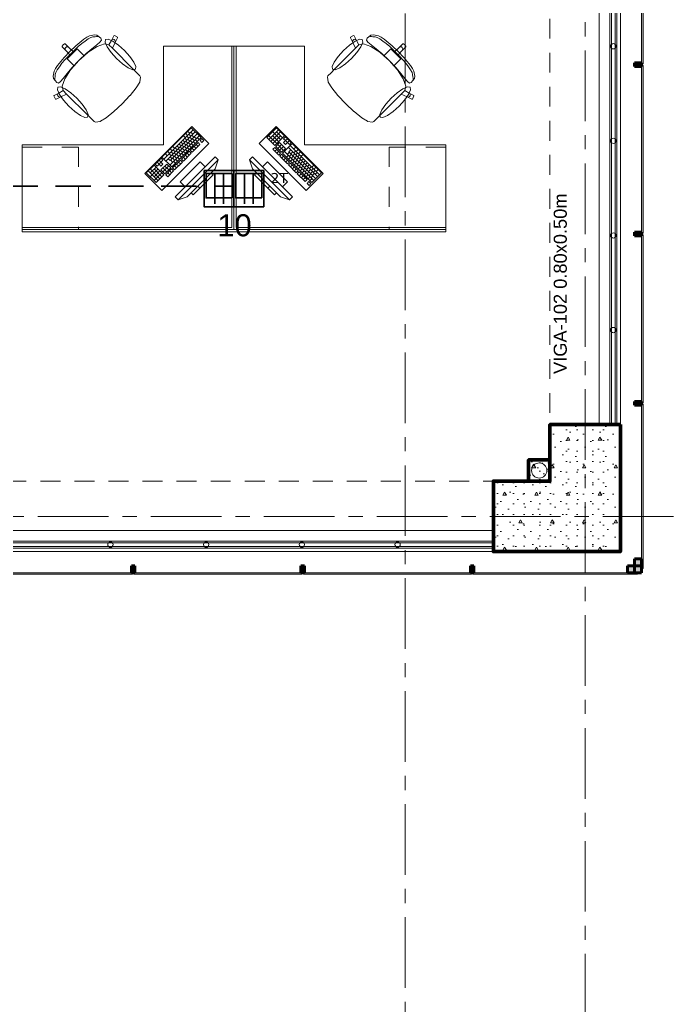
# Model space of a CAD drawing. Header units: inches. Extents: x -19 to 5698, y -728 to 92.
# Drawn here: x 417.32 to 421.95, y 3.99 to 10.97 of the extents above; entities that cross this region are included whole.
import ezdxf

# ---------------------------------------------------------------- set-up
doc = ezdxf.new("R2010")
doc.units = ezdxf.units.IN
doc.header["$MEASUREMENT"] = 0
doc.set_wipeout_variables(frame=1)
for name, pattern in [('HIDDEN', [0.375, 0.25, -0.125]), ('Hidden Line', [0.195611, 0.141111, -0.0545]), ('Punto & Raya', [0.65, 0.5, -0.075, 0, -0.075]), ('Rayas', [0.282222, 0.141111, -0.141111]), ('Wipeout_Contour', [1, 0, -1])]:
    doc.linetypes.add(name, pattern=pattern)
doc.layers.get('0').update_dxf_attribs({"color": 61})
doc.layers.add('00 conduct tomacorr', color=120, linetype='HIDDEN', lineweight=30)
doc.layers.add('00 IE LUZ EMERGENCIA', color=253, linetype='Continuous', lineweight=0)
for name, color, linetype in [('02 _ ARQ _ ALB _ Ejes Generales', 251, 'Continuous'), ('02 _ ARQ _ ZON _ Espacio.3D', 7, 'Continuous'), ('08 _ STR _ EXT _ 06 Columnas', 7, 'Continuous'), ('08 _ STR _ EXT _ 07 Losa Aligerada', 7, 'Continuous'), ('08 _ STR _ EXT _ 09 Vigas', 251, 'Continuous'), ('Acabado - Muros', 7, 'Continuous'), ('Estructura - 04 MURO', 7, 'Continuous'), ('Estructura - Carga', 7, 'Continuous'), ('Interior - Escaleras & Barandillas', 7, 'Continuous'), ('Interior - Mobiliario', 7, 'Continuous'), ('Marcador - Secciones', 7, 'Continuous'), ('MEP - HVAC', 7, 'Continuous'), ('Notas - Etiquetas', 7, 'Continuous')]:
    doc.layers.add(name, color=color, linetype=linetype)
doc.styles.add('Annotative', font='arial.ttf')
doc.styles.add('Estilo_Generado_4', font='swisse.ttf')

# ---------------------------------------------------------------- blocks, each defined once
blk = doc.blocks.new('CAJA POP UP 6 MODULOS')
at = {"layer": '00 conduct tomacorr', "linetype": 'Continuous'}
for p, q in [((-0.095, -0.165), (-0.095, -0.0151)), ((-0.052, -0.165), (-0.052, -0.0151)), ((0.052, -0.165), (0.052, -0.0151)), ((0.095, -0.165), (0.095, -0.0151)), ((0, -0.165), (0, -0.18))]:
    blk.add_line(p, q, dxfattribs=at)
for points in [[(-0.147, 0), (0.147, 0), (0.147, -0.18), (-0.147, -0.18)], [(0, 0), (0.147, 0), (0.147, -0.18), (0, -0.18)]]:
    blk.add_lwpolyline(points, close=True, dxfattribs=at)
for points in [[(-0.138, -0.045), (-0.009, -0.045), (-0.009, -0.165), (-0.138, -0.165), (-0.138, -0.045)], [(0.009, -0.045), (0.138, -0.045), (0.138, -0.165), (0.009, -0.165), (0.009, -0.045)]]:
    blk.add_lwpolyline(points, dxfattribs=at)
at = {"color": 1, "insert": (-0.1807, -0.168), "char_height": 0.05, "attachment_point": 1, "rotation": 180}
blk.add_mtext_dynamic_manual_height_columns('{\\fVerdana|b0|i0|c0|p34;2T}', width=0.000481, gutter_width=0.1561, heights=[0], dxfattribs=at)

msp = doc.modelspace()

# ---------------------------------------------------------------- hatches: boundary and pattern name
at = {"layer": 'Acabado - Muros', "linetype": 'Continuous', "lineweight": 9}
for points in [[(421.7299, 10.655), (421.7299, 11.57), (421.7199, 11.57), (421.7199, 10.655)], [(421.73, 9.455), (421.7299, 10.645), (421.7199, 10.645), (421.72, 9.455)], [(421.73, 8.255), (421.73, 9.445), (421.72, 9.445), (421.72, 8.255)], [(421.7301, 7.08), (421.73, 8.245), (421.72, 8.245), (421.7201, 7.08)], [(416.9251, 7.04), (418.1151, 7.04), (418.1151, 7.05), (416.9251, 7.05)], [(418.1251, 7.04), (419.3151, 7.04), (419.3151, 7.05), (418.1251, 7.05)], [(419.3251, 7.04), (420.5151, 7.04), (420.5151, 7.05), (419.3251, 7.05)], [(420.5251, 7.04), (421.6901, 7.04), (421.6901, 7.05), (420.5251, 7.05)]]:
    msp.add_hatch(color=250, dxfattribs=at).paths.add_polyline_path(points)
at = {"layer": 'Acabado - Muros', "linetype": 'Continuous', "lineweight": 0}
for points in [[(421.6699, 10.6375), (421.7199, 10.6375), (421.7199, 10.6625), (421.6699, 10.6625)], [(421.67, 9.4375), (421.72, 9.4375), (421.72, 9.4625), (421.67, 9.4625)], [(421.67, 8.2375), (421.72, 8.2375), (421.72, 8.2625), (421.67, 8.2625)], [(421.6701, 7.15), (421.6701, 7.05), (421.7201, 7.05), (421.7201, 7.15)], [(418.1076, 7.1), (418.1076, 7.05), (418.1326, 7.05), (418.1326, 7.1)], [(419.3076, 7.1), (419.3076, 7.05), (419.3326, 7.05), (419.3326, 7.1)], [(420.5076, 7.1), (420.5076, 7.05), (420.5326, 7.05), (420.5326, 7.1)], [(421.6201, 7.1), (421.6201, 7.05), (421.7201, 7.05), (421.7201, 7.1)]]:
    msp.add_hatch(color=254, dxfattribs=at).paths.add_polyline_path(points)
at = {"layer": 'Estructura - Carga', "linetype": 'Continuous', "lineweight": 13}
h = msp.add_hatch(dxfattribs=at)
h.set_pattern_fill('HORMIGÓN_ARMADO_0002', color=251, style=0, pattern_type=2)
h.set_pattern_definition([(0, (370.00008, 2e-08), (0, 0.3117692), [0.03, -0.15]), (0, (370.09008, 0.1559), (0, 0.3117692), [0.03, -0.15]), (60, (370.00008, 2e-08), (-0.27, 0.1558846), [0.03, -0.15]), (60, (370.18008, 2e-08), (-0.27, 0.1558846), [0.03, -0.15]), (120, (370.03008, 2e-08), (0.27, 0.1558846), [0.03, -0.15]), (120, (370.21008, 2e-08), (0.27, 0.1558846), [0.03, -0.15]), (0, (370.000076, 0.03), (0, 0.06), [0, -0.06, 0, -0.09]), (45, (370.030076, 0.03), (-0.04242641, 0.04242641), [0, -0.045, 0, -0.075])])
h.paths.add_polyline_path([(420.9201, 7.7), (421.0701, 7.7), (421.0701, 7.85), (420.9201, 7.85)])

# ---------------------------------------------------------------- linework, layer by layer
at = {"layer": '00 conduct tomacorr'}
msp.add_line((415.3192, 9.7891), (418.8337, 9.7891), dxfattribs=at)
at = {"layer": '02 _ ARQ _ ALB _ Ejes Generales', "color": 251, "linetype": 'Punto & Raya', "lineweight": 13, "true_color": 0x636466}
for p, q in [((421.3201, 3.05), (421.3201, 44.9)), ((375.8455, 7.45), (424.5701, 7.45))]:
    msp.add_line(p, q, dxfattribs=at)
at = {"layer": '02 _ ARQ _ ZON _ Espacio.3D', "color": 254, "linetype": 'Continuous', "lineweight": 0, "flags": 128}
msp.add_lwpolyline([(407.12, 16.5), (407.12, 8.1), (407.5701, 8.1), (407.5701, 7.7), (407.7701, 7.7), (407.7701, 7.3311), (413.6701, 7.3311), (413.6701, 7.7), (414.0701, 7.7), (414.0701, 8.1), (414.5701, 8.1), (414.5701, 7.35), (420.6701, 7.35), (420.6701, 7.7), (421.0701, 7.7), (421.0701, 8.1), (421.4201, 8.1), (421.4199, 11.45), (413.47, 11.4499), (413.47, 16.9), (413.47, 17.35), (407.5701, 17.3493), (407.5701, 16.5)], close=True, dxfattribs=at)
at = {"layer": '08 _ STR _ EXT _ 07 Losa Aligerada', "color": 7, "linetype": 'Continuous', "lineweight": 18, "flags": 128}
msp.add_lwpolyline([(408.0698, 4.1), (413.5698, 4.1), (413.5698, 6.8828), (414.5701, 6.8828), (414.5701, 7.2038), (421.5701, 7.2038), (421.5701, 15.1499), (421.57, 15.1499), (421.57, 15.7999), (421.5701, 15.7999), (421.5701, 17.9501), (421.5701, 20.35), (419.0801, 20.35), (416.6701, 20.35), (416.6701, 22.35), (416.6701, 22.6), (416.6701, 24.5), (416.6701, 24.75), (416.6701, 26.75), (421.5701, 26.75), (421.5701, 29.7)], dxfattribs=at)
at = {"layer": '08 _ STR _ EXT _ 09 Vigas', "color": 251, "linetype": 'Hidden Line', "lineweight": 13, "true_color": 0x636466}
for p, q in [((421.0701, 7.7), (421.0701, 16.9)), ((414.5701, 7.7), (421.0701, 7.7))]:
    msp.add_line(p, q, dxfattribs=at)
at = {"layer": 'Acabado - Muros', "color": 7, "linetype": 'Continuous', "lineweight": 60}
for p, q in [((421.6699, 10.6625), (421.6699, 10.6375)), ((421.7199, 10.6625), (421.6699, 10.6625)), ((421.7199, 10.6375), (421.6699, 10.6375)), ((421.7199, 10.6625), (421.7199, 10.6375)), ((421.67, 9.4625), (421.67, 9.4375)), ((421.72, 9.4625), (421.67, 9.4625)), ((421.72, 9.4375), (421.67, 9.4375)), ((421.72, 9.4625), (421.72, 9.4375)), ((421.67, 8.2625), (421.67, 8.2375)), ((421.72, 8.2625), (421.67, 8.2625)), ((421.72, 8.2625), (421.72, 8.2375)), ((421.72, 8.2375), (421.67, 8.2375)), ((421.6701, 7.15), (421.6701, 7.05)), ((421.7201, 7.15), (421.6701, 7.15)), ((421.7201, 7.15), (421.7201, 7.05)), ((418.1076, 7.1), (418.1076, 7.05)), ((418.1326, 7.1), (418.1076, 7.1)), ((418.1326, 7.1), (418.1326, 7.05)), ((419.3076, 7.1), (419.3076, 7.05)), ((419.3326, 7.1), (419.3076, 7.1)), ((419.3326, 7.1), (419.3326, 7.05)), ((420.5076, 7.1), (420.5076, 7.05)), ((420.5326, 7.1), (420.5076, 7.1)), ((420.5326, 7.1), (420.5326, 7.05)), ((421.6201, 7.1), (421.6201, 7.05)), ((421.7201, 7.1), (421.6201, 7.1)), ((421.7201, 7.1), (421.7201, 7.05)), ((418.1326, 7.05), (418.1076, 7.05)), ((419.3326, 7.05), (419.3076, 7.05)), ((420.5326, 7.05), (420.5076, 7.05)), ((421.7201, 7.05), (421.6201, 7.05)), ((421.7201, 7.05), (421.6701, 7.05))]:
    msp.add_line(p, q, dxfattribs=at)
at = {"layer": 'Acabado - Muros', "color": 7, "linetype": 'Continuous', "lineweight": 13, "flags": 128}
for points in [[(421.7299, 10.655), (421.7199, 10.655), (421.7199, 11.57), (421.7299, 11.57)], [(421.73, 9.455), (421.72, 9.455), (421.7199, 10.645), (421.7299, 10.645)], [(421.73, 8.255), (421.72, 8.255), (421.72, 9.445), (421.73, 9.445)], [(421.7301, 7.08), (421.7201, 7.08), (421.72, 8.245), (421.73, 8.245)], [(416.9251, 7.04), (416.9251, 7.05), (418.1151, 7.05), (418.1151, 7.04)], [(418.1251, 7.04), (418.1251, 7.05), (419.3151, 7.05), (419.3151, 7.04)], [(419.3251, 7.04), (419.3251, 7.05), (420.5151, 7.05), (420.5151, 7.04)], [(420.5251, 7.04), (420.5251, 7.05), (421.6901, 7.05), (421.6901, 7.04)]]:
    msp.add_lwpolyline(points, close=True, dxfattribs=at)
at = {"layer": 'Estructura - Carga', "color": 7, "linetype": 'Continuous', "lineweight": 80, "flags": 128}
msp.add_lwpolyline([(420.9201, 7.7), (421.0701, 7.7), (421.0701, 7.85), (420.9201, 7.85)], close=True, dxfattribs=at)
at = {"layer": 'Interior - Mobiliario', "color": 175, "linetype": 'Continuous', "lineweight": 13}
for p, q in [((417.7698, 10.8298), (417.7131, 10.7829)), ((417.7915, 10.8447), (417.7698, 10.8298)), ((417.7793, 10.8172), (417.8011, 10.832)), ((417.8107, 10.8536), (417.7915, 10.8447)), ((417.8011, 10.832), (417.8199, 10.842)), ((417.8468, 10.8614), (417.8107, 10.8536)), ((417.8199, 10.842), (417.8347, 10.8459)), ((417.8347, 10.8459), (417.8501, 10.847)), ((417.8636, 10.8595), (417.8468, 10.8614)), ((417.8501, 10.847), (417.8608, 10.8491)), ((417.8608, 10.8491), (417.8689, 10.8499)), ((417.8915, 10.8363), (417.8636, 10.8595)), ((417.8689, 10.8499), (417.8734, 10.8507)), ((417.8848, 10.8091), (417.8949, 10.8234)), ((417.8949, 10.8234), (417.8915, 10.8363)), ((417.9828, 10.8543), (417.9658, 10.8212)), ((417.9695, 10.8258), (417.9658, 10.8212)), ((417.9746, 10.8287), (417.9695, 10.8258)), ((417.9804, 10.8295), (417.9746, 10.8287)), ((417.9861, 10.8279), (417.9804, 10.8295)), ((417.9869, 10.8557), (417.9828, 10.8543)), ((417.9907, 10.8243), (417.9861, 10.8279)), ((418.0082, 10.8448), (417.9869, 10.8557)), ((417.9935, 10.8192), (417.9907, 10.8243)), ((417.9926, 10.8077), (418.0095, 10.8408)), ((418.0095, 10.8408), (418.0082, 10.8448)), ((419.6578, 10.8408), (419.6591, 10.8448)), ((419.6748, 10.8077), (419.6578, 10.8408)), ((419.6591, 10.8448), (419.6805, 10.8557)), ((419.6738, 10.8192), (419.6767, 10.8243)), ((419.6767, 10.8243), (419.6813, 10.8279)), ((419.6805, 10.8557), (419.6845, 10.8543)), ((419.6813, 10.8279), (419.6869, 10.8295)), ((419.6845, 10.8543), (419.7015, 10.8212)), ((419.6869, 10.8295), (419.6927, 10.8287)), ((419.6927, 10.8287), (419.6979, 10.8258)), ((419.6979, 10.8258), (419.7015, 10.8212)), ((419.7725, 10.8234), (419.7759, 10.8363)), ((419.7825, 10.8091), (419.7725, 10.8234)), ((419.7759, 10.8363), (419.8037, 10.8595)), ((419.7985, 10.8499), (419.794, 10.8507)), ((419.8065, 10.8491), (419.7985, 10.8499)), ((419.8037, 10.8595), (419.8205, 10.8614)), ((419.8173, 10.847), (419.8065, 10.8491)), ((419.8327, 10.8459), (419.8173, 10.847)), ((419.8205, 10.8614), (419.8566, 10.8536)), ((419.8474, 10.842), (419.8327, 10.8459)), ((419.8662, 10.832), (419.8474, 10.842)), ((419.8566, 10.8536), (419.8759, 10.8447)), ((419.8881, 10.8172), (419.8662, 10.832)), ((419.8759, 10.8447), (419.8976, 10.8298)), ((419.8976, 10.8298), (419.9543, 10.7829)), ((417.6165, 10.7811), (417.6251, 10.7896)), ((417.6165, 10.7768), (417.6165, 10.7811)), ((417.6426, 10.7507), (417.6165, 10.7768)), ((417.6336, 10.7981), (417.6251, 10.7896)), ((417.6379, 10.7982), (417.6336, 10.7981)), ((417.664, 10.7721), (417.6379, 10.7982)), ((417.6383, 10.7613), (417.6394, 10.7671)), ((417.6394, 10.7556), (417.6383, 10.7613)), ((417.6394, 10.7671), (417.6427, 10.772)), ((417.6426, 10.7507), (417.6394, 10.7556)), ((417.6476, 10.7753), (417.6427, 10.772)), ((417.6534, 10.7764), (417.6476, 10.7753)), ((417.6591, 10.7753), (417.6534, 10.7764)), ((417.664, 10.7721), (417.6591, 10.7753)), ((417.7005, 10.7381), (417.664, 10.7721)), ((417.7131, 10.7829), (417.6709, 10.7438)), ((417.6826, 10.7321), (417.7061, 10.7549)), ((417.7241, 10.7617), (417.7005, 10.7381)), ((417.7061, 10.7549), (417.7307, 10.7774)), ((417.7453, 10.7406), (417.7241, 10.7617)), ((417.7307, 10.7774), (417.7554, 10.7986)), ((417.7554, 10.7986), (417.7793, 10.8172)), ((417.7871, 10.7298), (417.8264, 10.7625)), ((417.8646, 10.7793), (417.8008, 10.738)), ((417.8264, 10.7625), (417.8626, 10.7905)), ((417.8626, 10.7905), (417.8848, 10.8091)), ((417.9166, 10.7977), (417.8646, 10.7793)), ((417.9485, 10.7902), (417.9166, 10.7977)), ((417.9658, 10.8212), (417.9485, 10.7902)), ((417.9487, 10.7902), (417.9485, 10.7902)), ((417.9487, 10.7902), (417.973, 10.7659)), ((417.973, 10.7659), (417.9926, 10.8077)), ((418.1208, 10.6181), (417.973, 10.7659)), ((417.9926, 10.8077), (417.9942, 10.8134)), ((417.9942, 10.8134), (417.9935, 10.8192)), ((418.8487, 10.781), (418.8187, 10.781)), ((418.8187, 10.781), (418.8187, 9.496)), ((418.8487, 9.496), (418.8487, 10.781)), ((419.5465, 10.6181), (419.6944, 10.7659)), ((419.6732, 10.8134), (419.6738, 10.8192)), ((419.6748, 10.8077), (419.6732, 10.8134)), ((419.6944, 10.7659), (419.6748, 10.8077)), ((419.7186, 10.7902), (419.6944, 10.7659)), ((419.7015, 10.8212), (419.7188, 10.7902)), ((419.7186, 10.7902), (419.7188, 10.7902)), ((419.7188, 10.7902), (419.7508, 10.7977)), ((419.7508, 10.7977), (419.8027, 10.7793)), ((419.8048, 10.7905), (419.7825, 10.8091)), ((419.8027, 10.7793), (419.8666, 10.738)), ((419.8409, 10.7625), (419.8048, 10.7905)), ((419.8802, 10.7298), (419.8409, 10.7625)), ((419.9119, 10.7986), (419.8881, 10.8172)), ((419.9366, 10.7774), (419.9119, 10.7986)), ((419.9221, 10.7406), (419.9432, 10.7617)), ((419.9613, 10.7549), (419.9366, 10.7774)), ((419.9432, 10.7617), (419.9669, 10.7381)), ((419.9543, 10.7829), (419.9965, 10.7438)), ((419.9847, 10.7321), (419.9613, 10.7549)), ((419.9669, 10.7381), (420.0034, 10.7721)), ((420.0034, 10.7721), (420.0295, 10.7982)), ((420.0034, 10.7721), (420.0083, 10.7753)), ((420.0083, 10.7753), (420.014, 10.7764)), ((420.014, 10.7764), (420.0198, 10.7753)), ((420.0198, 10.7753), (420.0246, 10.772)), ((420.0279, 10.7671), (420.0246, 10.772)), ((420.0247, 10.7507), (420.0508, 10.7768)), ((420.0247, 10.7507), (420.028, 10.7556)), ((420.0291, 10.7613), (420.0279, 10.7671)), ((420.028, 10.7556), (420.0291, 10.7613)), ((420.0295, 10.7982), (420.0337, 10.7981)), ((420.0337, 10.7981), (420.0423, 10.7896)), ((420.0508, 10.7811), (420.0423, 10.7896)), ((420.0508, 10.7768), (420.0508, 10.7811)), ((417.5849, 10.6449), (417.6318, 10.7016)), ((417.6372, 10.684), (417.6161, 10.6592)), ((417.6318, 10.7016), (417.6709, 10.7438)), ((417.6598, 10.7086), (417.6372, 10.684)), ((417.6766, 10.7142), (417.6426, 10.7507)), ((417.653, 10.6906), (417.6766, 10.7142)), ((417.6741, 10.6694), (417.653, 10.6906)), ((417.6826, 10.7321), (417.6598, 10.7086)), ((417.6766, 10.7142), (417.6885, 10.7261)), ((417.7005, 10.7381), (417.6885, 10.7261)), ((417.7343, 10.6803), (417.7871, 10.7298)), ((417.7726, 10.7132), (417.7348, 10.6799)), ((417.7726, 10.7132), (417.7453, 10.7406)), ((417.8008, 10.738), (417.7726, 10.7132)), ((419.8666, 10.738), (419.8947, 10.7132)), ((419.933, 10.6803), (419.8802, 10.7298)), ((419.8947, 10.7132), (419.9221, 10.7406)), ((419.8947, 10.7132), (419.9325, 10.6799)), ((419.9669, 10.7381), (419.9788, 10.7261)), ((419.9908, 10.7142), (419.9788, 10.7261)), ((419.9847, 10.7321), (420.0075, 10.7086)), ((419.9908, 10.7142), (420.0247, 10.7507)), ((420.0144, 10.6906), (419.9908, 10.7142)), ((419.9932, 10.6694), (420.0144, 10.6906)), ((420.0356, 10.7016), (419.9965, 10.7438)), ((420.0075, 10.7086), (420.0301, 10.684)), ((420.0301, 10.684), (420.0513, 10.6592)), ((420.0824, 10.6449), (420.0356, 10.7016)), ((417.561, 10.604), (417.57, 10.6232)), ((417.57, 10.6232), (417.5849, 10.6449)), ((417.5827, 10.6136), (417.5727, 10.5948)), ((417.5975, 10.6354), (417.5827, 10.6136)), ((417.6161, 10.6592), (417.5975, 10.6354)), ((417.6353, 10.5501), (417.6767, 10.6139)), ((417.6849, 10.6276), (417.6521, 10.5883)), ((417.7015, 10.642), (417.6741, 10.6694)), ((417.6767, 10.6139), (417.7015, 10.642)), ((417.7343, 10.6803), (417.6849, 10.6276)), ((417.7015, 10.642), (417.7348, 10.6799)), ((418.1463, 10.5926), (418.1208, 10.6181)), ((419.521, 10.5926), (419.5465, 10.6181)), ((419.9659, 10.642), (419.9325, 10.6799)), ((419.933, 10.6803), (419.9825, 10.6276)), ((419.9659, 10.642), (419.9932, 10.6694)), ((419.9906, 10.6139), (419.9659, 10.642)), ((419.9825, 10.6276), (420.0152, 10.5883)), ((420.032, 10.5501), (419.9906, 10.6139)), ((420.0513, 10.6592), (420.0698, 10.6354)), ((420.0698, 10.6354), (420.0847, 10.6136)), ((420.0973, 10.6232), (420.0824, 10.6449)), ((420.0847, 10.6136), (420.0947, 10.5948)), ((420.1063, 10.604), (420.0973, 10.6232)), ((417.5533, 10.5678), (417.561, 10.604)), ((417.5552, 10.5511), (417.5533, 10.5678)), ((417.5784, 10.5232), (417.5552, 10.5511)), ((417.5648, 10.5458), (417.564, 10.5413)), ((417.5656, 10.5538), (417.5648, 10.5458)), ((417.5676, 10.5646), (417.5656, 10.5538)), ((417.5688, 10.58), (417.5676, 10.5646)), ((417.5727, 10.5948), (417.5688, 10.58)), ((417.6242, 10.5521), (417.6056, 10.5298)), ((417.617, 10.4981), (417.6353, 10.5501)), ((417.6521, 10.5883), (417.6242, 10.5521)), ((418.1683, 10.5706), (418.1463, 10.5926)), ((418.1672, 10.5274), (418.1712, 10.5613)), ((418.1712, 10.5613), (418.1683, 10.5706)), ((419.4962, 10.5613), (419.4991, 10.5706)), ((419.5002, 10.5274), (419.4962, 10.5613)), ((419.4991, 10.5706), (419.521, 10.5926)), ((420.0152, 10.5883), (420.0431, 10.5521)), ((420.0503, 10.4981), (420.032, 10.5501)), ((420.0431, 10.5521), (420.0617, 10.5298)), ((420.089, 10.5232), (420.1122, 10.5511)), ((420.0947, 10.5948), (420.0986, 10.58)), ((420.0986, 10.58), (420.0997, 10.5646)), ((420.0997, 10.5646), (420.1017, 10.5538)), ((420.1017, 10.5538), (420.1025, 10.5458)), ((420.1025, 10.5458), (420.1033, 10.5413)), ((420.1141, 10.5678), (420.1063, 10.604)), ((420.1122, 10.5511), (420.1141, 10.5678)), ((417.5913, 10.5198), (417.5784, 10.5232)), ((417.6056, 10.5298), (417.5913, 10.5198)), ((417.6245, 10.4662), (417.617, 10.4981)), ((418.0978, 10.4316), (418.1414, 10.4852)), ((418.1414, 10.4852), (418.1663, 10.5253)), ((418.1663, 10.5253), (418.1672, 10.5274)), ((419.5011, 10.5253), (419.5002, 10.5274)), ((419.526, 10.4852), (419.5011, 10.5253)), ((419.5696, 10.4316), (419.526, 10.4852)), ((420.0429, 10.4662), (420.0503, 10.4981)), ((420.0617, 10.5298), (420.0761, 10.5198)), ((420.0761, 10.5198), (420.089, 10.5232)), ((417.559, 10.4278), (417.5603, 10.4319)), ((417.5698, 10.4064), (417.559, 10.4278)), ((417.5603, 10.4319), (417.5935, 10.4488)), ((417.5739, 10.4051), (417.5698, 10.4064)), ((417.607, 10.4221), (417.5739, 10.4051)), ((417.5852, 10.4342), (417.5859, 10.4401)), ((417.5868, 10.4286), (417.5852, 10.4342)), ((417.5859, 10.4401), (417.5888, 10.4452)), ((417.5904, 10.424), (417.5868, 10.4286)), ((417.5888, 10.4452), (417.5935, 10.4488)), ((417.5955, 10.4212), (417.5904, 10.424)), ((417.5935, 10.4488), (417.6245, 10.4662)), ((417.6013, 10.4205), (417.5955, 10.4212)), ((417.607, 10.4221), (417.6013, 10.4205)), ((417.6487, 10.4417), (417.607, 10.4221)), ((417.6245, 10.4659), (417.6245, 10.4662)), ((417.6245, 10.4659), (417.6487, 10.4417)), ((417.7966, 10.2938), (417.6487, 10.4417)), ((418.0423, 10.3724), (418.0971, 10.4307)), ((418.0971, 10.4307), (418.0978, 10.4316)), ((419.5702, 10.4307), (419.5696, 10.4316)), ((419.6251, 10.3724), (419.5702, 10.4307)), ((419.8708, 10.2938), (420.0186, 10.4417)), ((420.0428, 10.4659), (420.0186, 10.4417)), ((420.0186, 10.4417), (420.0604, 10.4221)), ((420.0428, 10.4659), (420.0429, 10.4662)), ((420.0739, 10.4488), (420.0429, 10.4662)), ((420.0604, 10.4221), (420.066, 10.4205)), ((420.0604, 10.4221), (420.0935, 10.4051)), ((420.066, 10.4205), (420.0718, 10.4212)), ((420.0718, 10.4212), (420.0769, 10.424)), ((420.0785, 10.4452), (420.0739, 10.4488)), ((420.107, 10.4319), (420.0739, 10.4488)), ((420.0769, 10.424), (420.0806, 10.4286)), ((420.0814, 10.4401), (420.0785, 10.4452)), ((420.0806, 10.4286), (420.0821, 10.4342)), ((420.0821, 10.4342), (420.0814, 10.4401)), ((420.0935, 10.4051), (420.0975, 10.4064)), ((420.0975, 10.4064), (420.1083, 10.4278)), ((420.1083, 10.4278), (420.107, 10.4319)), ((418.0423, 10.3724), (417.9839, 10.3176)), ((419.6251, 10.3724), (419.6834, 10.3176)), ((417.8221, 10.2683), (417.7966, 10.2938)), ((417.8441, 10.2464), (417.8221, 10.2683)), ((417.9294, 10.2733), (417.8894, 10.2484)), ((417.9831, 10.3169), (417.9294, 10.2733)), ((417.9839, 10.3176), (417.9831, 10.3169)), ((419.6834, 10.3176), (419.6842, 10.3169)), ((419.6842, 10.3169), (419.7379, 10.2733)), ((419.7379, 10.2733), (419.778, 10.2484)), ((419.8233, 10.2464), (419.8452, 10.2683)), ((419.8452, 10.2683), (419.8708, 10.2938)), ((417.8533, 10.2435), (417.8441, 10.2464)), ((417.8873, 10.2475), (417.8533, 10.2435)), ((417.8894, 10.2484), (417.8873, 10.2475)), ((418.5317, 10.2015), (418.324, 9.9938)), ((418.6003, 10.1329), (418.5317, 10.2015)), ((419.1356, 10.2015), (419.0671, 10.1329)), ((419.191, 10.1461), (419.1356, 10.2015)), ((419.778, 10.2484), (419.7801, 10.2475)), ((419.7801, 10.2475), (419.814, 10.2435)), ((419.814, 10.2435), (419.8233, 10.2464)), ((418.5454, 10.1878), (418.3377, 9.98)), ((418.5591, 10.174), (418.3514, 9.9663)), ((418.5866, 10.1466), (418.3788, 9.9389)), ((418.5728, 10.1603), (418.3824, 9.9699)), ((418.3926, 9.9252), (418.6003, 10.1329)), ((418.4763, 10.1461), (418.49, 10.1324)), ((418.4866, 10.1289), (418.5003, 10.1152)), ((418.4919, 10.1617), (418.5056, 10.1479)), ((418.5004, 10.1427), (418.5141, 10.129)), ((418.5075, 10.1772), (418.5212, 10.1635)), ((418.5143, 10.1566), (418.528, 10.1429)), ((418.521, 10.136), (418.5348, 10.1222)), ((418.5281, 10.1704), (418.5418, 10.1567)), ((418.5349, 10.1498), (418.5486, 10.1361)), ((418.5382, 10.1257), (418.5519, 10.112)), ((418.5521, 10.1396), (418.5658, 10.1258)), ((418.5727, 10.1328), (418.5864, 10.1191)), ((418.6071, 10.126), (418.5933, 10.1122)), ((418.6208, 10.1123), (418.6071, 10.126)), ((419.0671, 10.1329), (419.1225, 10.0775)), ((419.1362, 10.0912), (419.0808, 10.1466)), ((419.1495, 10.1876), (419.0809, 10.1191)), ((419.1633, 10.1738), (419.0948, 10.1052)), ((419.1636, 10.1186), (419.1082, 10.174)), ((419.1499, 10.1049), (419.1083, 10.1465)), ((419.1635, 10.1462), (419.1086, 10.0914)), ((419.1225, 10.0775), (419.191, 10.1461)), ((419.1773, 10.1324), (419.1358, 10.1739)), ((419.198, 10.1392), (419.1842, 10.1254)), ((419.1842, 10.1254), (419.1981, 10.1116)), ((419.2395, 10.0976), (419.198, 10.1392)), ((419.2118, 10.1253), (419.1981, 10.1116)), ((418.4002, 10.0699), (418.4139, 10.0562)), ((418.4173, 10.0597), (418.431, 10.0459)), ((418.4312, 10.0735), (418.4449, 10.0598)), ((418.445, 10.0874), (418.4587, 10.0736)), ((418.4518, 10.0667), (418.4655, 10.053)), ((418.4589, 10.1012), (418.4726, 10.0875)), ((418.4657, 10.0806), (418.4794, 10.0669)), ((418.469, 10.0565), (418.4827, 10.0428)), ((418.4727, 10.1151), (418.4864, 10.1013)), ((418.4795, 10.0944), (418.4932, 10.0807)), ((418.4828, 10.0703), (418.4965, 10.0566)), ((418.4934, 10.1083), (418.5071, 10.0945)), ((418.4967, 10.0842), (418.5104, 10.0705)), ((418.5035, 10.0635), (418.5172, 10.0498)), ((418.5072, 10.1221), (418.5209, 10.1084)), ((418.5105, 10.098), (418.5242, 10.0843)), ((418.5173, 10.0774), (418.531, 10.0637)), ((418.5794, 10.0983), (418.524, 10.043)), ((418.5244, 10.1119), (418.5381, 10.0981)), ((418.5312, 10.0912), (418.5449, 10.0775)), ((418.5378, 10.0292), (418.5931, 10.0846)), ((418.5379, 10.0568), (418.5516, 10.0431)), ((418.545, 10.1051), (418.5587, 10.0914)), ((418.5517, 10.0707), (418.5655, 10.0569)), ((418.5589, 10.1189), (418.5726, 10.1052)), ((418.5656, 10.0845), (418.5793, 10.0708)), ((418.5931, 10.0846), (418.5794, 10.0983)), ((418.5933, 10.1122), (418.607, 10.0985)), ((418.607, 10.0985), (418.6208, 10.1123)), ((419.1225, 10.0637), (419.1088, 10.05)), ((419.1641, 10.0222), (419.1225, 10.0637)), ((419.1568, 10.098), (419.1294, 10.0706)), ((419.1294, 10.0706), (419.1709, 10.029)), ((419.1846, 10.0428), (419.1431, 10.0843)), ((419.1707, 10.0842), (419.1432, 10.0567)), ((419.1984, 10.0565), (419.1568, 10.098)), ((419.1845, 10.0703), (419.1571, 10.0429)), ((419.1709, 10.029), (419.1984, 10.0565)), ((419.2464, 10.0907), (419.1779, 10.0221)), ((419.1981, 10.1116), (419.1844, 10.0979)), ((419.1844, 10.0979), (419.1982, 10.084)), ((419.2119, 10.0977), (419.1981, 10.1116)), ((419.1982, 10.084), (419.2119, 10.0977)), ((419.2257, 10.1115), (419.2119, 10.0977)), ((419.2119, 10.0977), (419.2258, 10.0839)), ((419.4267, 9.8555), (419.219, 10.0633)), ((419.2258, 10.0839), (419.2395, 10.0976)), ((419.4404, 9.8693), (419.2327, 10.077)), ((419.4541, 9.883), (419.2464, 10.0907)), ((419.2707, 10.0665), (419.2569, 10.0527)), ((418.3171, 9.9868), (418.2755, 9.9453)), ((418.3308, 9.9731), (418.3171, 9.9868)), ((418.324, 9.9938), (418.3926, 9.9252)), ((418.3482, 10.018), (418.3619, 10.0043)), ((418.3655, 10.0353), (418.3792, 10.0216)), ((418.3758, 10.0181), (418.3895, 10.0044)), ((418.3826, 9.9975), (418.3963, 9.9838)), ((418.3828, 10.0526), (418.3966, 10.0389)), ((418.3896, 10.032), (418.4033, 10.0183)), ((418.3964, 10.0113), (418.4101, 9.9976)), ((418.3998, 9.9872), (418.4135, 9.9735)), ((418.4035, 10.0458), (418.4172, 10.0321)), ((418.4103, 10.0252), (418.424, 10.0115)), ((418.4136, 10.0011), (418.4273, 9.9874)), ((418.7014, 9.9962), (418.4185, 9.7133)), ((418.4241, 10.039), (418.4378, 10.0253)), ((418.4274, 10.0149), (418.4412, 10.0012)), ((418.4342, 9.9943), (418.4479, 9.9806)), ((418.438, 10.0529), (418.4517, 10.0392)), ((418.4413, 10.0288), (418.455, 10.0151)), ((418.4481, 10.0081), (418.4618, 9.9944)), ((418.4551, 10.0426), (418.4689, 10.0289)), ((418.5171, 10.036), (418.4617, 9.9806)), ((418.4619, 10.022), (418.4756, 10.0083)), ((418.4754, 9.9669), (418.5308, 10.0223)), ((418.4756, 9.9945), (418.4893, 9.9808)), ((418.4758, 10.0358), (418.4895, 10.0221)), ((418.4894, 10.0083), (418.5031, 9.9946)), ((418.4896, 10.0497), (418.5033, 10.036)), ((418.5033, 10.0222), (418.517, 10.0085)), ((418.5308, 10.0223), (418.5171, 10.036)), ((418.524, 10.043), (418.5378, 10.0292)), ((418.7226, 9.9749), (418.7014, 9.9962)), ((418.966, 9.9962), (418.9448, 9.9749)), ((419.2488, 9.7133), (418.966, 9.9962)), ((419.1088, 10.05), (419.1504, 10.0085)), ((419.1364, 10.0499), (419.1227, 10.0362)), ((419.1502, 10.036), (419.1365, 10.0223)), ((419.1504, 10.0085), (419.1641, 10.0222)), ((419.171, 10.0153), (419.1573, 10.0015)), ((419.1573, 10.0015), (419.2127, 9.9462)), ((419.2264, 9.9599), (419.171, 10.0153)), ((419.1848, 10.0014), (419.1711, 9.9877)), ((419.1779, 10.0221), (419.3856, 9.8144)), ((419.1987, 9.9876), (419.185, 9.9739)), ((419.3993, 9.8281), (419.1916, 10.0358)), ((419.2193, 10.0081), (419.2056, 9.9944)), ((419.2261, 10.0288), (419.2123, 10.0151)), ((419.2331, 9.9943), (419.2194, 9.9806)), ((419.2363, 10.0459), (419.2226, 10.0322)), ((419.413, 9.8418), (419.2226, 10.0322)), ((419.2399, 10.0149), (419.2262, 10.0012)), ((419.2502, 10.0321), (419.2364, 10.0184)), ((419.2537, 10.0011), (419.24, 9.9874)), ((419.264, 10.0183), (419.2503, 10.0045)), ((419.2676, 9.9872), (419.2539, 9.9735)), ((419.2708, 10.0389), (419.2571, 10.0252)), ((419.2778, 10.0044), (419.2641, 9.9907)), ((419.2846, 10.025), (419.2709, 10.0113)), ((419.288, 10.0491), (419.2743, 10.0354)), ((419.2917, 9.9906), (419.278, 9.9768)), ((419.2985, 10.0112), (419.2848, 9.9975)), ((419.3053, 10.0318), (419.2916, 10.0181)), ((419.3123, 9.9973), (419.2986, 9.9836)), ((419.3226, 10.0145), (419.3089, 10.0008)), ((418.2686, 9.9384), (418.2132, 9.883)), ((418.2823, 9.9246), (418.2408, 9.8831)), ((418.3372, 9.8698), (418.2686, 9.9384)), ((418.2755, 9.9453), (418.2892, 9.9316)), ((418.2892, 9.9316), (418.3031, 9.9454)), ((418.2894, 9.9591), (418.3031, 9.9454)), ((418.3169, 9.9593), (418.3031, 9.9454)), ((418.3031, 9.9454), (418.3168, 9.9317)), ((418.3032, 9.973), (418.3169, 9.9593)), ((418.3582, 9.9457), (418.3167, 9.9041)), ((418.3168, 9.9317), (418.3306, 9.9456)), ((418.3169, 9.9593), (418.3308, 9.9731)), ((418.3306, 9.9456), (418.3169, 9.9593)), ((418.3719, 9.932), (418.3304, 9.8904)), ((418.3305, 9.918), (418.3579, 9.8906)), ((418.3441, 9.8767), (418.3856, 9.9183)), ((418.3444, 9.9318), (418.3718, 9.9044)), ((418.3856, 9.9183), (418.3582, 9.9457)), ((418.3687, 9.9836), (418.3824, 9.9699)), ((418.3859, 9.9734), (418.3996, 9.9597)), ((418.4548, 9.9737), (418.3994, 9.9183)), ((418.3994, 9.9183), (418.4131, 9.9046)), ((418.4065, 9.9666), (418.4203, 9.9529)), ((418.4131, 9.9046), (418.4685, 9.96)), ((418.4133, 9.9322), (418.427, 9.9185)), ((418.4204, 9.9804), (418.4341, 9.9667)), ((418.4271, 9.946), (418.4408, 9.9323)), ((418.4397, 9.6921), (418.7226, 9.9749)), ((418.441, 9.9599), (418.4547, 9.9462)), ((418.5953, 9.9608), (418.4539, 9.8194)), ((418.4685, 9.96), (418.4548, 9.9737)), ((418.4617, 9.9806), (418.4754, 9.9669)), ((418.4892, 9.784), (418.6307, 9.9254)), ((418.6307, 9.9254), (418.5953, 9.9608)), ((418.7226, 9.9749), (418.7014, 9.9113)), ((418.9448, 9.9749), (419.2276, 9.6921)), ((418.9448, 9.9749), (418.966, 9.9113)), ((419.072, 9.9608), (419.0367, 9.9254)), ((419.0367, 9.9254), (419.1781, 9.784)), ((419.2135, 9.8194), (419.072, 9.9608)), ((419.2125, 9.9737), (419.1988, 9.96)), ((419.2127, 9.9462), (419.2264, 9.9599)), ((419.2333, 9.9529), (419.2196, 9.9392)), ((419.2196, 9.9392), (419.275, 9.8838)), ((419.247, 9.9804), (419.2332, 9.9667)), ((419.2887, 9.8976), (419.2333, 9.9529)), ((419.2472, 9.9391), (419.2334, 9.9254)), ((419.2608, 9.9666), (419.2471, 9.9529)), ((419.261, 9.9253), (419.2473, 9.9115)), ((419.2747, 9.9527), (419.2609, 9.939)), ((419.2814, 9.9734), (419.2677, 9.9597)), ((419.2885, 9.9389), (419.2748, 9.9252)), ((419.2953, 9.9595), (419.2816, 9.9458)), ((419.3023, 9.9251), (419.2886, 9.9113)), ((419.3055, 9.9767), (419.2918, 9.963)), ((419.3091, 9.9457), (419.2954, 9.932)), ((419.3194, 9.9629), (419.3057, 9.9492)), ((419.323, 9.9318), (419.3093, 9.9181)), ((419.3262, 9.9835), (419.3125, 9.9698)), ((419.3332, 9.949), (419.3195, 9.9353)), ((419.3368, 9.918), (419.3231, 9.9043)), ((419.34, 9.9697), (419.3263, 9.9559)), ((419.3471, 9.9352), (419.3334, 9.9215)), ((419.3539, 9.9558), (419.3402, 9.9421)), ((419.3609, 9.9213), (419.3472, 9.9076)), ((419.3677, 9.942), (419.354, 9.9282)), ((419.3816, 9.9281), (419.3679, 9.9144)), ((419.3954, 9.9143), (419.3817, 9.9006)), ((419.3987, 9.9384), (419.385, 9.9246)), ((419.4143, 9.9228), (419.4006, 9.9091)), ((418.2132, 9.883), (418.2818, 9.8144)), ((418.2271, 9.8968), (418.2956, 9.8283)), ((418.296, 9.9109), (418.2406, 9.8555)), ((418.2409, 9.9107), (418.3095, 9.8421)), ((418.3235, 9.8835), (418.2681, 9.8281)), ((418.3097, 9.8972), (418.2682, 9.8557)), ((418.2685, 9.9108), (418.3233, 9.8559)), ((418.2818, 9.8144), (418.3372, 9.8698)), ((418.3167, 9.9041), (418.3441, 9.8767)), ((418.3925, 9.9114), (418.3509, 9.8699)), ((418.3509, 9.8699), (418.3647, 9.8561)), ((418.3647, 9.8561), (418.4062, 9.8977)), ((418.3648, 9.8837), (418.3785, 9.87)), ((418.3786, 9.8976), (418.3924, 9.8838)), ((418.4062, 9.8977), (418.3925, 9.9114)), ((418.7014, 9.9113), (418.5034, 9.7133)), ((418.6731, 9.883), (418.5317, 9.7416)), ((418.5458, 9.7274), (418.6872, 9.8689)), ((418.6872, 9.8689), (418.6731, 9.883)), ((419.164, 9.7133), (418.966, 9.9113)), ((418.9943, 9.883), (418.9801, 9.8689)), ((418.9801, 9.8689), (419.1215, 9.7274)), ((419.1357, 9.7416), (418.9943, 9.883)), ((419.2749, 9.9114), (419.2611, 9.8977)), ((419.275, 9.8838), (419.2887, 9.8976)), ((419.2956, 9.8906), (419.2819, 9.8769)), ((419.2819, 9.8769), (419.3373, 9.8215)), ((419.351, 9.8352), (419.2956, 9.8906)), ((419.3095, 9.8768), (419.2958, 9.8631)), ((419.3162, 9.9112), (419.3025, 9.8975)), ((419.3233, 9.8629), (419.3096, 9.8492)), ((419.33, 9.8974), (419.3163, 9.8836)), ((419.3372, 9.8491), (419.3235, 9.8354)), ((419.3439, 9.8835), (419.3302, 9.8698)), ((419.3507, 9.9041), (419.337, 9.8904)), ((419.3577, 9.8697), (419.344, 9.8559)), ((419.3645, 9.8903), (419.3508, 9.8766)), ((419.3716, 9.8558), (419.3579, 9.8421)), ((419.3748, 9.9075), (419.3611, 9.8938)), ((419.3784, 9.8765), (419.3647, 9.8627)), ((419.3886, 9.8936), (419.3749, 9.8799)), ((419.3922, 9.8626), (419.3785, 9.8489)), ((419.3856, 9.8144), (419.4541, 9.883)), ((419.4025, 9.8798), (419.3888, 9.8661)), ((419.4093, 9.9004), (419.3956, 9.8867)), ((419.4231, 9.8866), (419.4094, 9.8729)), ((419.4299, 9.9072), (419.4162, 9.8935)), ((418.4539, 9.8194), (418.4892, 9.784)), ((418.5788, 9.7887), (418.5929, 9.7746)), ((418.6259, 9.8359), (418.6401, 9.8217)), ((419.0414, 9.8359), (419.0273, 9.8217)), ((419.0885, 9.7887), (419.0744, 9.7746)), ((419.1781, 9.784), (419.2135, 9.8194)), ((419.3373, 9.8215), (419.351, 9.8352)), ((419.3649, 9.8214), (419.3511, 9.8077)), ((419.3511, 9.8077), (419.365, 9.7938)), ((419.3787, 9.8075), (419.3649, 9.8214)), ((419.365, 9.7938), (419.3787, 9.8075)), ((419.3854, 9.842), (419.3717, 9.8283)), ((418.4185, 9.7133), (418.4397, 9.6921)), ((418.4397, 9.6921), (418.5034, 9.7133)), ((418.5317, 9.7416), (418.5458, 9.7274)), ((419.1215, 9.7274), (419.1357, 9.7416)), ((419.2276, 9.6921), (419.164, 9.7133)), ((419.2276, 9.6921), (419.2488, 9.7133)), ((417.3337, 9.496), (417.3337, 9.466)), ((418.8187, 9.496), (417.3337, 9.496)), ((420.3337, 9.496), (418.8487, 9.496)), ((420.3337, 9.466), (420.3337, 9.496)), ((417.3337, 9.466), (418.8187, 9.466)), ((418.8187, 9.466), (418.8487, 9.466)), ((418.8487, 9.466), (420.3337, 9.466))]:
    msp.add_line(p, q, dxfattribs=at)
at = {"layer": 'Interior - Mobiliario', "color": 175, "linetype": 'Rayas', "lineweight": 13}
for p, q in [((417.3337, 10.066), (417.7337, 10.066)), ((417.7337, 10.066), (417.7337, 9.481)), ((420.3337, 10.066), (419.9337, 10.066)), ((419.9337, 10.066), (419.9337, 9.481))]:
    msp.add_line(p, q, dxfattribs=at)
at = {"layer": 'Interior - Mobiliario', "color": 175, "linetype": 'Continuous', "lineweight": 13, "flags": 128}
for points in [[(418.0588, 10.7509), (418.0163, 10.789), (417.9759, 10.817), (417.9438, 10.8306), (417.9249, 10.8278), (417.9221, 10.8088), (417.9357, 10.7768), (417.9637, 10.7364), (418.0018, 10.6939), (418.0443, 10.6558), (418.0847, 10.6278), (418.1167, 10.6141), (418.1357, 10.617), (418.1385, 10.6359), (418.1249, 10.668), (418.0969, 10.7084)], [(419.6086, 10.7509), (419.6511, 10.789), (419.6914, 10.817), (419.7235, 10.8306), (419.7424, 10.8278), (419.7453, 10.8088), (419.7317, 10.7768), (419.7037, 10.7364), (419.6655, 10.6939), (419.623, 10.6558), (419.5827, 10.6278), (419.5506, 10.6141), (419.5317, 10.617), (419.5288, 10.6359), (419.5424, 10.668), (419.5704, 10.7084)], [(418.8337, 9.481), (417.3337, 9.481), (417.3337, 10.081), (418.3337, 10.081), (418.3337, 10.781), (418.8337, 10.781)], [(418.8337, 9.481), (420.3337, 9.481), (420.3337, 10.081), (419.3337, 10.081), (419.3337, 10.781), (418.8337, 10.781)], [(417.6638, 10.3559), (417.6257, 10.3984), (417.5977, 10.4388), (417.5841, 10.4708), (417.5869, 10.4897), (417.6058, 10.4926), (417.6379, 10.479), (417.6783, 10.451), (417.7208, 10.4128), (417.7589, 10.3704), (417.7869, 10.33), (417.8005, 10.2979), (417.7977, 10.279), (417.7787, 10.2761), (417.7467, 10.2897), (417.7063, 10.3178)], [(420.0035, 10.3559), (420.0417, 10.3984), (420.0697, 10.4388), (420.0833, 10.4708), (420.0804, 10.4897), (420.0615, 10.4926), (420.0294, 10.479), (419.9891, 10.451), (419.9466, 10.4128), (419.9084, 10.3704), (419.8804, 10.33), (419.8668, 10.2979), (419.8697, 10.279), (419.8886, 10.2761), (419.9207, 10.2897), (419.961, 10.3178)], [(418.6554, 10.0916), (418.5352, 10.2118), (418.2029, 9.8795), (418.3231, 9.7593)], [(419.3443, 9.7593), (419.4645, 9.8795), (419.1321, 10.2118), (419.0119, 10.0916)]]:
    msp.add_lwpolyline(points, close=True, dxfattribs=at)
at = {"layer": 'MEP - HVAC', "color": 7, "linetype": 'Continuous', "lineweight": 13, "flags": 128}
msp.add_lwpolyline([(420.9951, 7.721, -1), (420.9951, 7.829, -1)], format="xyb", close=True, dxfattribs=at)

# ---------------------------------------------------------------- block references
at = {"layer": '00 conduct tomacorr', "xscale": 1.432830642179531, "yscale": 1.432830642179531, "zscale": 1.432830642179531, "rotation": 179.9999999999999}
msp.add_blockref('CAJA POP UP 6 MODULOS', (418.8337, 9.6416), dxfattribs=at)

# ---------------------------------------------------------------- texts
at = {"layer": '00 IE LUZ EMERGENCIA', "style": 'Annotative'}
msp.add_attdef('10', (418.7167, 9.4336, 0), '', height=0.1562, dxfattribs=at)
at = {"layer": 'Notas - Etiquetas', "color": 171, "linetype": 'Continuous', "lineweight": 13, "insert": (421.0976, 8.4587), "char_height": 0.0925, "attachment_point": 1, "rotation": 90, "style": 'Estilo_Generado_4'}
msp.add_mtext('\\A1;{\\pql;\\fSwis721 Ex BT|b0|i0|c0|p34;VIGA-102\\fSwis721 Ex BT|b0|i0|c0|p34; \\fSwis721 Ex BT|b0|i0|c0|p34;0.80\\fSwis721 Ex BT|b0|i0|c0|p34;x\\fSwis721 Ex BT|b0|i0|c0|p34;0.50\\fSwis721 Ex BT|b0|i0|c0|p34;m}', dxfattribs=at)

# ---------------------------------------------------------------- next in the draw order: wipeouts: each hides what was drawn before it
at = {"color": 254, "linetype": 'Wipeout_Contour', "lineweight": 0, "ltscale": 13070.98436}
msp.add_wipeout([(421.4199, 11.45), (421.42, 8.1), (421.57, 8.1), (421.5699, 11.45)], dxfattribs=at).dxf.layer = 'Estructura - 04 MURO'
at = {"color": 254, "linetype": 'Wipeout_Contour', "lineweight": 0, "ltscale": 13055.456887}
msp.add_wipeout([(414.5701, 7.2), (420.6701, 7.2), (420.6701, 7.35), (414.5701, 7.35)], dxfattribs=at).dxf.layer = 'Estructura - 04 MURO'

# ---------------------------------------------------------------- next in the draw order: hatches: boundary and pattern name
at = {"layer": '08 _ STR _ EXT _ 06 Columnas', "linetype": 'Continuous', "lineweight": 9}
h = msp.add_hatch(dxfattribs=at)
h.set_pattern_fill('HORMIGÓN_EN_MASA_0002', style=0, pattern_type=2)
h.set_pattern_definition([(0, (370.00008, 2e-08), (0, 0.3897114), [0.024375, -0.200625]), (0, (370.11258, 0.19486), (0, 0.3897114), [0.024375, -0.200625]), (60, (370.00008, 2e-08), (-0.3375, 0.1948557), [0.024375, -0.200625]), (60, (370.22508, 2e-08), (-0.3375, 0.1948557), [0.024375, -0.200625]), (120, (370.02445, 2e-08), (0.3375, 0.1948557), [0.024375, -0.200625]), (120, (370.24945, 2e-08), (0.3375, 0.1948557), [0.024375, -0.200625]), (0, (370.000076, 0.0375), (0, 0.075), [0, -0.075, 0, -0.1125]), (45, (370.037576, 0.0375), (-0.05303301, 0.05303301), [0, -0.05625, 0, -0.09375])])
h.paths.add_polyline_path([(421.5701, 8.1), (421.0701, 8.1), (421.0701, 7.7), (420.6701, 7.7), (420.6701, 7.2), (421.5701, 7.2)])

# ---------------------------------------------------------------- next in the draw order: linework, layer by layer
at = {"layer": '08 _ STR _ EXT _ 06 Columnas', "color": 7, "linetype": 'Continuous', "lineweight": 80, "flags": 128}
msp.add_lwpolyline([(421.5701, 8.1), (421.5701, 7.2), (420.6701, 7.2), (420.6701, 7.7), (421.0701, 7.7), (421.0701, 8.1)], close=True, dxfattribs=at)
at = {"layer": '08 _ STR _ EXT _ 09 Vigas', "color": 251, "linetype": 'Hidden Line', "lineweight": 13, "true_color": 0x636466}
for p, q in [((421.5701, 7.2), (421.5701, 39.9)), ((379.57, 7.2), (421.5701, 7.2))]:
    msp.add_line(p, q, dxfattribs=at)
at = {"layer": 'Estructura - 04 MURO', "color": 7, "linetype": 'Continuous', "lineweight": 13, "flags": 128}
for points in [[(421.4199, 11.45), (421.42, 8.1)], [(421.57, 8.1), (421.5699, 11.45)], [(420.6701, 7.35), (414.5701, 7.35)], [(414.5701, 7.2), (420.6701, 7.2)]]:
    msp.add_lwpolyline(points, dxfattribs=at)
at = {"layer": 'Interior - Escaleras & Barandillas', "color": 161, "linetype": 'Continuous', "lineweight": 13, "flags": 128}
for points in [[(421.5449, 11.45), (421.4949, 11.45), (421.4951, 8.1), (421.5451, 8.1)], [(421.5324, 11.45), (421.5074, 11.45), (421.5076, 8.1), (421.5326, 8.1)], [(421.5324, 11.45), (421.5074, 11.45), (421.5076, 8.1), (421.5326, 8.1)], [(421.5324, 11.45), (421.5074, 11.45), (421.5076, 8.1), (421.5326, 8.1)], [(420.6701, 7.225), (420.6701, 7.275), (414.5701, 7.275), (414.5701, 7.225)], [(420.6701, 7.2375), (420.6701, 7.2625), (414.5701, 7.2625), (414.5701, 7.2375)], [(420.6701, 7.2375), (420.6701, 7.2625), (414.5701, 7.2625), (414.5701, 7.2375)], [(420.6701, 7.2375), (420.6701, 7.2625), (414.5701, 7.2625), (414.5701, 7.2375)]]:
    msp.add_lwpolyline(points, close=True, dxfattribs=at)
for points in [[(421.5012, 10.78, 1), (421.5387, 10.78, 1)], [(421.5012, 10.11, 1), (421.5387, 10.11, 1)], [(421.5013, 9.44, 1), (421.5388, 9.44, 1)], [(421.5013, 8.77, 1), (421.5388, 8.77, 1)], [(417.9589, 7.2688, 1), (417.9589, 7.2313, 1)], [(418.6367, 7.2688, 1), (418.6367, 7.2313, 1)], [(419.3145, 7.2688, 1), (419.3145, 7.2313, 1)], [(419.9923, 7.2688, 1), (419.9923, 7.2313, 1)]]:
    msp.add_lwpolyline(points, format="xyb", close=True, dxfattribs=at)
at = {"layer": 'Marcador - Secciones', "color": 251, "linetype": 'Punto & Raya', "lineweight": 13, "true_color": 0x636466}
msp.add_line((420.0455, 46.2111), (420.0455, 0.9472), dxfattribs=at)

doc.saveas('drawing.dxf')
